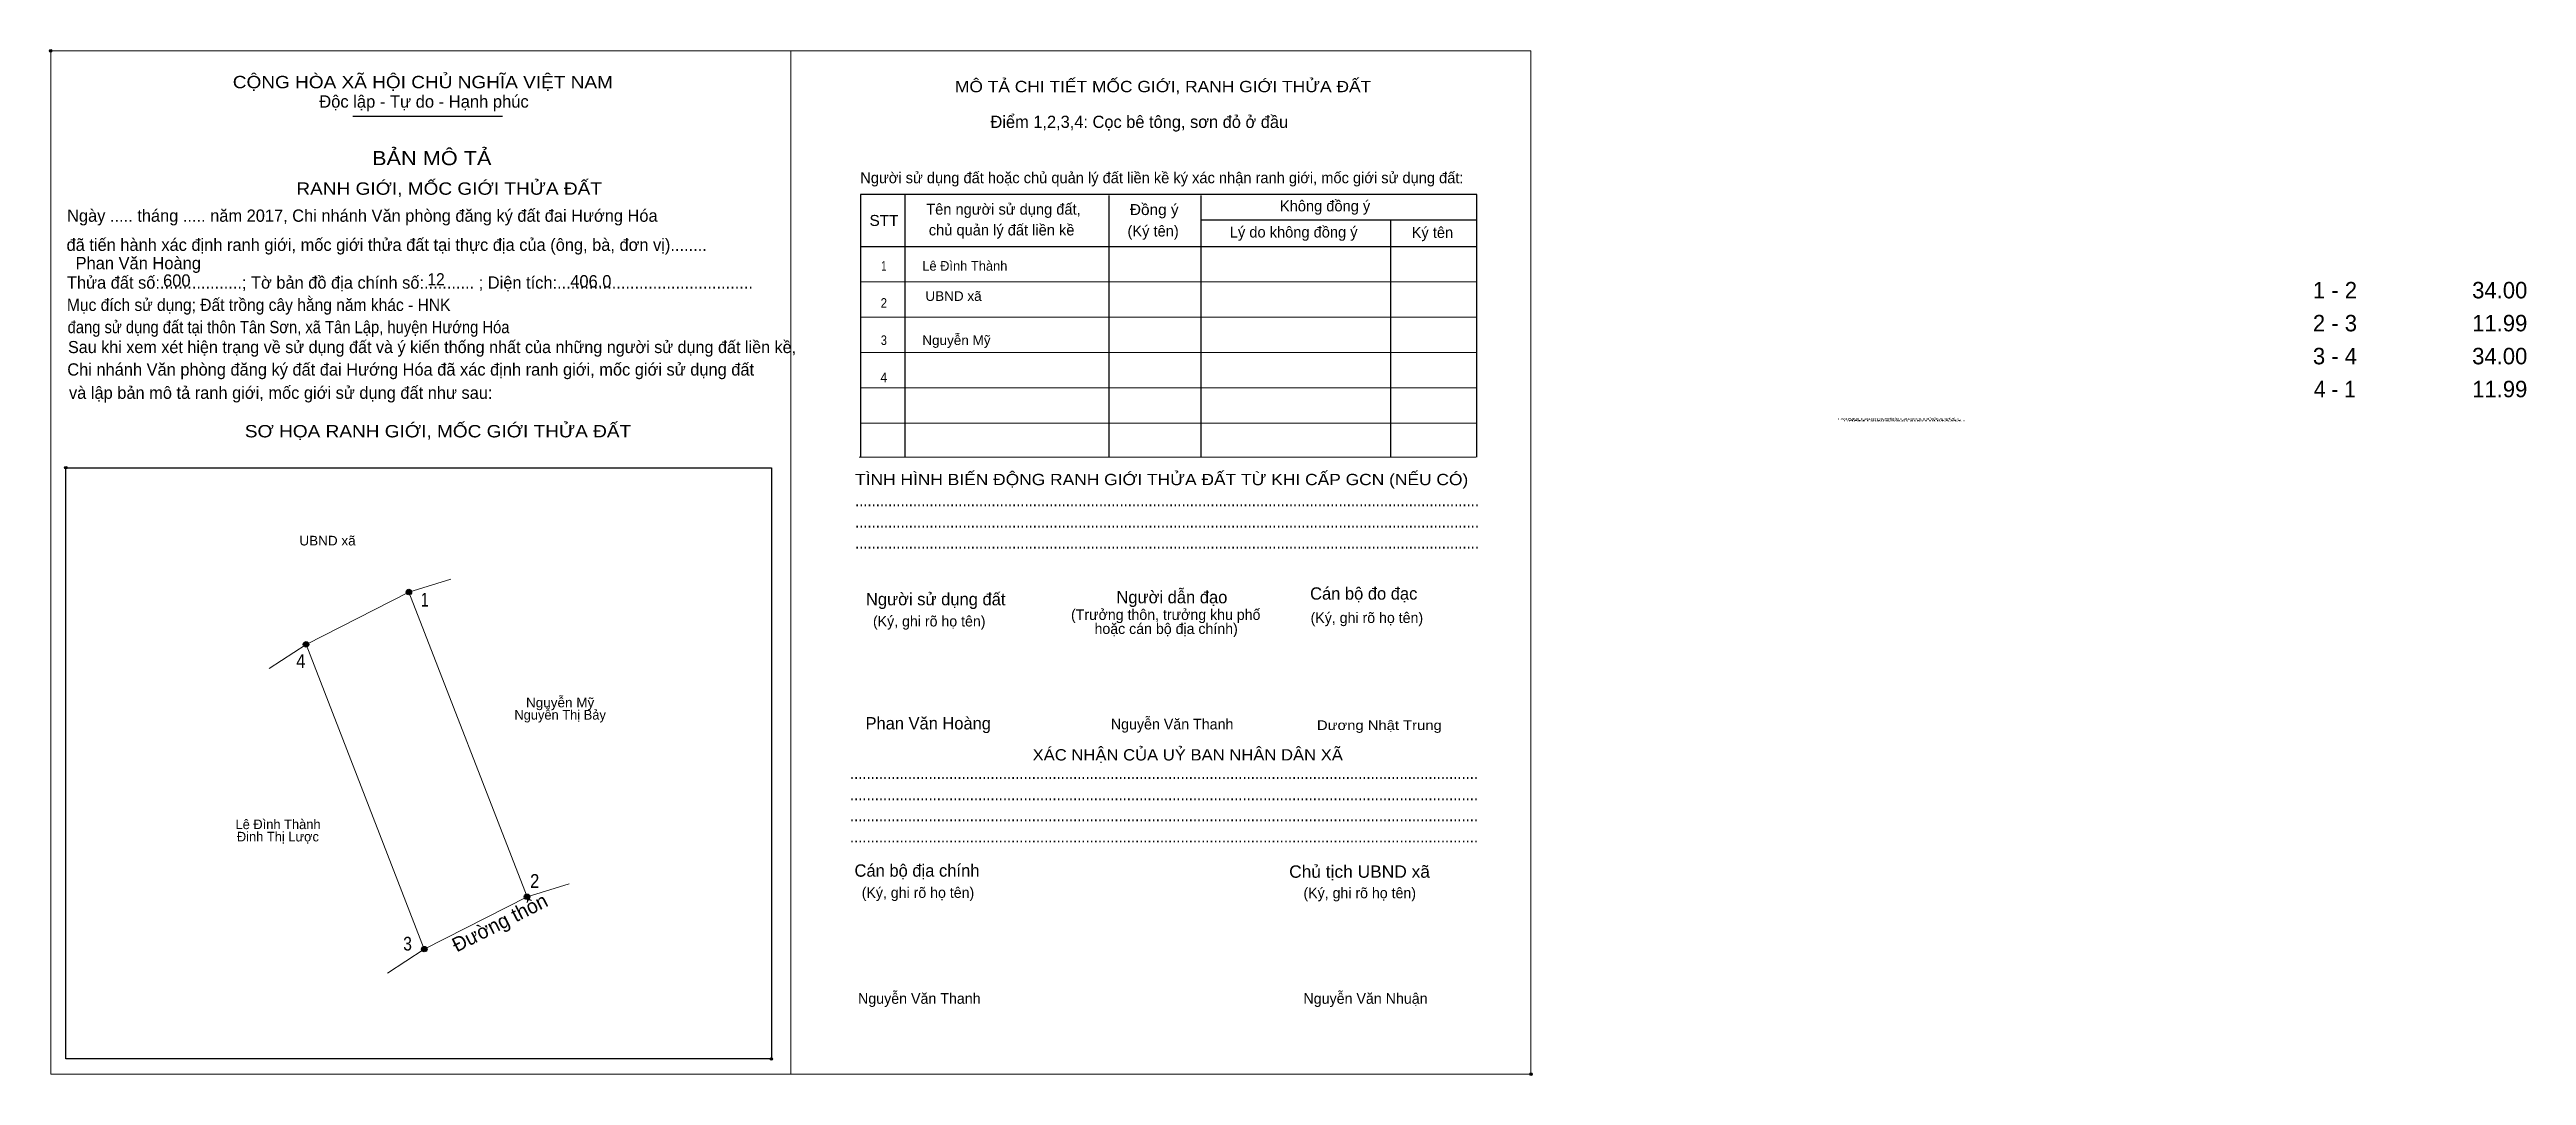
# Model space of a CAD drawing. Header units: metres. Extents: x 548246 to 548503, y 1837828 to 1837935.
import ezdxf
from ezdxf.enums import TextEntityAlignment as Align

# ---------------------------------------------------------------- set-up
doc = ezdxf.new("R2010")
doc.units = ezdxf.units.M
doc.header["$LTSCALE"] = 0.51
doc.header["$PDMODE"] = 32
doc.header["$PDSIZE"] = 0.255
for name, color, linetype, lineweight in [('1', 7, 'Continuous', 25), ('10', 7, 'Continuous', 13), ('11', 7, 'Continuous', 25), ('2', 7, 'Continuous', 13), ('27', 7, 'Continuous', 13)]:
    doc.layers.add(name, color=color, linetype=linetype, lineweight=lineweight)
for name, color, linetype in [('36', 7, 'Continuous'), ('52', 7, 'Continuous'), ('6', 7, 'Continuous'), ('60', 7, 'Continuous'), ('9', 7, 'Continuous')]:
    doc.layers.add(name, color=color, linetype=linetype)

msp = doc.modelspace()

# ---------------------------------------------------------------- hatches: boundary and pattern name
at = {"layer": '11'}
for points in [[(548283.5057, 1837878.44, 1), (548282.9343, 1837878.44, 1)], [(548272.8157, 1837873, 1), (548272.2443, 1837873, 1)], [(548272.8157, 1837873, 1), (548272.2443, 1837873, 1)], [(548295.7957, 1837846.74, 1), (548295.2243, 1837846.74, 1)], [(548285.1057, 1837841.3, 1), (548284.5343, 1837841.3, 1)]]:
    msp.add_hatch(color=256, dxfattribs=at).paths.add_polyline_path(points)

# ---------------------------------------------------------------- linework, layer by layer
at = {"layer": '1'}
for p, q in [((548277.39, 1837927.93), (548292.96, 1837927.93)), ((548334.78, 1837919.81), (548334.78, 1837892.47)), ((548356.01, 1837919.7), (548356.01, 1837892.47)), ((548365.59, 1837919.7), (548365.59, 1837892.47)), ((548365.59, 1837917.16), (548394.29, 1837917.16)), ((548385.3, 1837917.16), (548385.3, 1837892.47)), ((548330.17, 1837914.37), (548394.29, 1837914.37))]:
    msp.add_line(p, q, dxfattribs=at)
at = {"layer": '1', "lineweight": 13}
for p, q in [((548330.17, 1837910.7), (548394.29, 1837910.7)), ((548330.17, 1837907.03), (548394.29, 1837907.03)), ((548330.17, 1837903.36), (548394.29, 1837903.36)), ((548330.17, 1837899.69), (548394.29, 1837899.69)), ((548330.17, 1837896.02), (548394.29, 1837896.02)), ((548330.05, 1837892.47), (548394.18, 1837892.47))]:
    msp.add_line(p, q, dxfattribs=at)
at = {"layer": '1'}
msp.add_lwpolyline([(548394.29, 1837892.47), (548394.29, 1837919.81), (548330.17, 1837919.81), (548330.17, 1837892.47)], dxfattribs=at)
msp.add_lwpolyline([(548247.55, 1837891.38), (548320.92, 1837891.38), (548320.92, 1837829.87), (548247.55, 1837829.87)], close=True, dxfattribs=at)
for p in [(548245.98, 1837934.75), (548245.98, 1837934.74), (548247.55, 1837891.38), (548320.92, 1837829.88), (548320.92, 1837829.87), (548399.91, 1837828.29), (548399.91, 1837828.28)]:
    msp.add_point(p, dxfattribs=at)
at = {"layer": '10'}
msp.add_lwpolyline([(548272.53, 1837873), (548283.22, 1837878.44), (548295.51, 1837846.74), (548284.82, 1837841.3)], close=True, dxfattribs=at)
at = {"layer": '11'}
for centre in [(548283.22, 1837878.44), (548272.53, 1837873), (548272.53, 1837873), (548295.51, 1837846.74), (548284.82, 1837841.3)]:
    msp.add_circle(centre, 0.2857, dxfattribs=at)
at = {"layer": '2'}
for points in [[(548245.98, 1837934.74), (548322.94, 1837934.74), (548322.94, 1837828.29), (548245.98, 1837828.29)], [(548322.94, 1837934.74), (548399.91, 1837934.74), (548399.91, 1837828.28), (548322.94, 1837828.28)], [(548322.95, 1837934.74), (548399.91, 1837934.74), (548399.91, 1837828.28), (548322.95, 1837828.28)]]:
    msp.add_lwpolyline(points, close=True, dxfattribs=at)
at = {"layer": '27'}
for p, q in [((548283.22, 1837878.44), (548287.59, 1837879.78)), ((548272.53, 1837873), (548268.7, 1837870.5)), ((548295.51, 1837846.74), (548299.88, 1837848.08)), ((548284.82, 1837841.3), (548280.99, 1837838.8))]:
    msp.add_line(p, q, dxfattribs=at)

# ---------------------------------------------------------------- texts
at = {"layer": '1'}
for s, height, width, p in [('CỘNG HÒA XÃ HỘI CHỦ NGHĨA VIỆT NAM', 1.285, 1.15, (548264.91, 1837930.85)), ('RANH GIỚI, MỐC GIỚI THỬA ĐẤT', 1.286, 1.15, (548271.52, 1837919.77)), ('STT', 1.138, 1.05, (548331.12, 1837916.53)), ('Đồng ý', 1.138, 1.05, (548358.2, 1837917.66)), ('Mục đích sử dụng; Đất trồng cây hằng năm khác - HNK', 1.275, 0.95, (548247.66, 1837907.68)), ('đang sử dụng đất tại thôn Tân Sơn, xã Tân Lập, huyện Hướng Hóa', 1.275, 0.9, (548247.73, 1837905.37)), ('SƠ HỌA RANH GIỚI, MỐC GIỚI THỬA ĐẤT', 1.286, 1.15, (548266.16, 1837894.53)), ('RANH GIỚI, MỐC GIỚI THỬA ĐẤT', 0.1609, 3.55, (548431.8, 1837896.36)), ('RANH GIỚI, MỐC GIỚI THỬA ĐẤT', 0.1609, 3.55, (548432.27, 1837896.36)), ('RANH GIỚI, MỐC GIỚI THỬA ĐẤT', 0.1609, 3.55, (548432.42, 1837896.19)), ('RANH GIỚI, MỐC GIỚI THỬA ĐẤT', 0.1609, 3.55, (548432.9, 1837896.19)), ('TÌNH HÌNH BIẾN ĐỘNG RANH GIỚI THỬA ĐẤT TỪ KHI CẤP GCN (NẾU CÓ)', 1.175, 1.15, (548329.62, 1837889.56)), ('.......................................................................................................................................................', 1.285, 0.9, (548329.62, 1837887.36)), ('.......................................................................................................................................................', 1.285, 0.9, (548329.62, 1837885.15)), ('.......................................................................................................................................................', 1.285, 0.9, (548329.62, 1837882.95)), ('Dương Nhật Trung', 0.9999, 1.15, (548377.65, 1837864.09)), ('........................................................................................................................................................', 1.285, 0.9, (548329.09, 1837858.99)), ('........................................................................................................................................................', 1.285, 0.9, (548329.09, 1837856.78)), ('........................................................................................................................................................', 1.285, 0.9, (548329.09, 1837854.59)), ('........................................................................................................................................................', 1.285, 0.9, (548329.09, 1837852.39)), ('Chủ tịch UBND xã', 1.285, 1.05, (548374.76, 1837848.72))]:
    msp.add_text(s, height=height, dxfattribs=dict(at, width=width)).set_placement(p)
for s, height, p in [('Độc lập - Tự do - Hạnh phúc', 1.285, (548273.9, 1837928.83)), ('Điểm 1,2,3,4: Cọc bê tông, sơn đỏ ở đầu', 1.275, (548343.7, 1837926.72)), ('Người sử dụng đất hoặc chủ quản lý đất liền kề ký xác nhận ranh giới, mốc giới sử dụng đất:', 1.138, (548330.16, 1837920.97)), ('Không đồng ý', 1.138, (548373.8, 1837918.04)), ('Ngày ..... tháng ..... năm 2017, Chi nhánh Văn phòng đăng ký đất đai Hướng Hóa', 1.275, (548247.68, 1837916.96)), ('Tên người sử dụng đất,', 1.138, (548337.02, 1837917.7)), ('chủ quản lý đất liền kề', 1.138, (548337.29, 1837915.54)), ('(Ký tên)', 1.138, (548357.95, 1837915.43)), ('Lý do không đồng ý', 1.138, (548368.59, 1837915.32)), (' đã tiến hành xác định ranh giới, mốc giới thửa đất tại thực địa của (ông, bà, đơn vị)........', 1.275, (548247.15, 1837913.93)), ('Ký tên', 1.138, (548387.5, 1837915.28)), ('Thửa đất số:..................; Tờ bản đồ địa chính số:........... ; Diện tích:...........................................', 1.275, (548247.66, 1837910)), ('Sau khi xem xét hiện trạng về sử dụng đất và ý kiến thống nhất của những người sử dụng đất liền kề,', 1.256, (548247.77, 1837903.3)), ('Chi nhánh Văn phòng đăng ký đất đai Hướng Hóa đã xác định ranh giới, mốc giới sử dụng đất', 1.275, (548247.7, 1837900.96)), (' và lập bản mô tả ranh giới, mốc giới sử dụng đất như sau:', 1.275, (548247.4, 1837898.54)), ('Người sử dụng đất', 1.285, (548330.75, 1837877.06)), ('Người dẫn đạo', 1.284, (548356.8, 1837877.27)), ('Cán bộ đo đạc', 1.282, (548376.94, 1837877.65)), ('(Ký, ghi rõ họ tên)', 1.101, (548331.48, 1837874.86)), ('(Ký, ghi rõ họ tên)', 1.101, (548376.99, 1837875.22)), ('Nguyễn Văn Thanh', 1.106, (548356.22, 1837864.15)), ('Cán bộ địa chính', 1.285, (548329.56, 1837848.83)), ('(Ký, ghi rõ họ tên)', 1.101, (548330.31, 1837846.63)), ('(Ký, ghi rõ họ tên)', 1.101, (548376.25, 1837846.59)), ('Nguyễn Văn Thanh', 1.106, (548329.93, 1837835.61)), ('Nguyễn Văn Nhuận', 1.106, (548376.25, 1837835.61))]:
    msp.add_text(s, height=height, dxfattribs=at).set_placement(p)
for s, height, width, p in [('MÔ TẢ CHI TIẾT MỐC GIỚI, RANH GIỚI THỬA ĐẤT', 1.175, 1.15, (548361.65, 1837930.44)), ('BẢN MÔ TẢ', 1.468, 1.15, (548285.6, 1837922.85)), ('XÁC NHẬN CỦA UỶ BAN NHÂN DÂN XÃ', 1.175, 1.1, (548364.215, 1837860.92))]:
    msp.add_text(s, height=height, dxfattribs=dict(at, width=width)).set_placement(p, align=Align.CENTER)
for s, p in [('(Trưởng thôn, trưởng khu phố', (548361.925, 1837875.54)), ('hoặc cán bộ địa chính)', (548361.97, 1837874.08))]:
    msp.add_text(s, height=1.101, dxfattribs=at).set_placement(p, align=Align.CENTER)
at = {"layer": '10'}
msp.add_text('Đường thôn', height=1.5, rotation=26.971, dxfattribs=at).set_placement((548288.2, 1837840.94))
at = {"layer": '36', "width": 1.05}
for s, p in [('UBND xã', (548339.86, 1837908.73)), ('UBND xã', (548274.76, 1837883.29)), ('Nguyễn Mỹ', (548298.95, 1837866.45))]:
    msp.add_text(s, height=0.9999, dxfattribs=at).set_placement(p, align=Align.CENTER)
at = {"layer": '36'}
for s, p in [('Nguyễn Thị Bảy', (548298.95, 1837865.17)), ('Lê Đình Thành', (548269.615, 1837853.78)), ('Đinh Thị Lược', (548269.6, 1837852.5))]:
    msp.add_text(s, height=0.9999, dxfattribs=at).set_placement(p, align=Align.CENTER)
at = {"layer": '52'}
for s, p in [('1 - 2', (548483.515, 1837908.99)), ('34.00', (548500.65, 1837908.99)), ('2 - 3', (548483.515, 1837905.56)), ('11.99', (548500.65, 1837905.56)), ('3 - 4', (548483.515, 1837902.13)), ('34.00', (548500.65, 1837902.13)), ('11.99', (548500.65, 1837898.7))]:
    msp.add_text(s, height=1.714, dxfattribs=at).set_placement(p, align=Align.CENTER)
at = {"layer": '52', "width": 0.95}
msp.add_text('4 - 1', height=1.714, dxfattribs=at).set_placement((548483.505, 1837898.7), align=Align.CENTER)
at = {"layer": '6'}
for s, p in [('Phan Văn Hoàng', (548248.56, 1837912.02)), ('600', (548257.66, 1837910.21)), ('406.0', (548300, 1837910.13)), ('Phan Văn Hoàng', (548330.71, 1837864.15))]:
    msp.add_text(s, height=1.28, dxfattribs=at).set_placement(p)
at = {"layer": '6', "width": 0.95}
msp.add_text('12', height=1.28, dxfattribs=at).set_placement((548285.14, 1837910.33))
at = {"layer": '60'}
for s, width, p in [('1', 0.75, (548332.61, 1837911.87)), ('2', 0.9, (548332.61, 1837908.01)), ('3', 0.85, (548332.615, 1837904.14)), ('4', 0.95, (548332.61, 1837900.27))]:
    msp.add_text(s, height=0.9999, dxfattribs=dict(at, width=width)).set_placement(p, align=Align.CENTER)
msp.add_text('Lê Đình Thành', height=0.9999, dxfattribs=at).set_placement((548336.61, 1837911.87))
at = {"layer": '60', "width": 1.05}
msp.add_text('Nguyễn Mỹ', height=0.9999, dxfattribs=at).set_placement((548336.61, 1837904.14))
at = {"layer": '9'}
for s, width, p in [('1', 0.75, (548284.865, 1837876.93)), ('4', 0.9, (548271.975, 1837870.55)), ('2', 0.9, (548296.305, 1837847.67)), ('3', 0.85, (548283.085, 1837841.15))]:
    msp.add_text(s, height=1.428, dxfattribs=dict(at, width=width)).set_placement(p, align=Align.CENTER)

doc.saveas('drawing.dxf')
